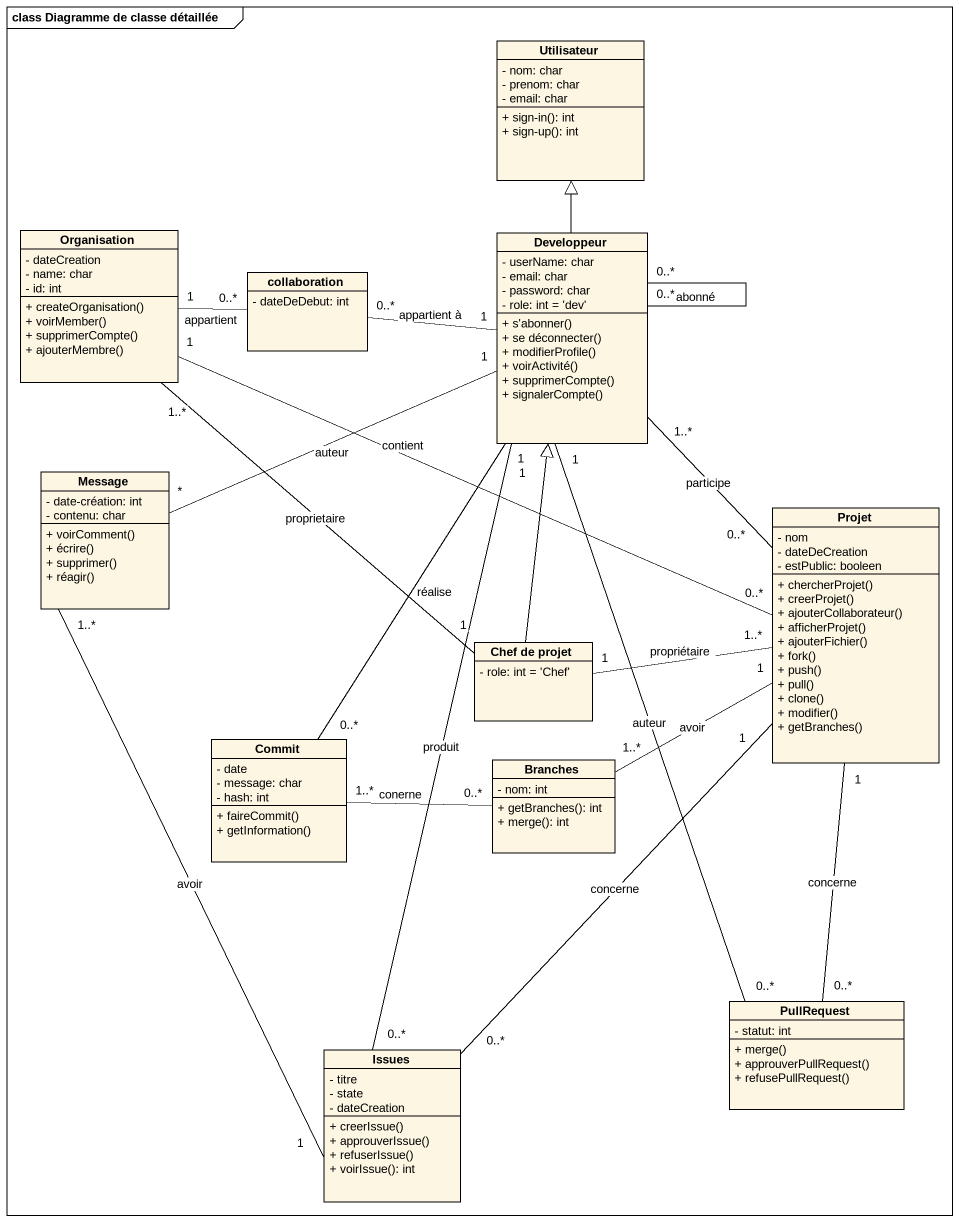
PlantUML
@startuml
mainframe class Diagramme de classe détaillée
hide circle
hide empty members
skinparam classAttributeIconSize 0
class Utilisateur {
  - nom: char
  - prenom: char
  - email: char
  + sign-in(): int
  + sign-up(): int
}
class Organisation {
  - dateCreation
  - name: char
  - id: int
  + createOrganisation()
  + voirMember()
  + supprimerCompte()
  + ajouterMembre()
}
class Developpeur {
  - userName: char
  - email: char
  - password: char
  - role: int = 'dev'
  + s'abonner()
  + se déconnecter()
  + modifierProfile()
  + voirActivité()
  + supprimerCompte()
  + signalerCompte()
}
class collaboration {
  - dateDeDebut: int
}
class Message {
  - date-création: int
  - contenu: char
  + voirComment()
  + écrire()
  + supprimer()
  + réagir()
}
class Projet {
  - nom
  - dateDeCreation
  - estPublic: booleen
  + chercherProjet()
  + creerProjet()
  + ajouterCollaborateur()
  + afficherProjet()
  + ajouterFichier()
  + fork()
  + push()
  + pull()
  + clone()
  + modifier()
  + getBranches()
}
class "Chef de projet" as Chef_de_projet {
  - role: int = 'Chef'
}
class Commit {
  - date
  - message: char
  - hash: int
  + faireCommit()
  + getInformation()
}
class Branches {
  - nom: int
  + getBranches(): int
  + merge(): int
}
class PullRequest {
  - statut: int
  + merge()
  + approuverPullRequest()
  + refusePullRequest()
}
class Issues {
  - titre
  - state
  - dateCreation
  + creerIssue()
  + approuverIssue()
  + refuserIssue()
  + voirIssue(): int
}
Organisation "1" -right- "0..*" Projet : contient
Developpeur -up-|> Utilisateur
Developpeur "0..*" -- "0..*" Developpeur : abonné
Developpeur "1" -left- "0..*" collaboration : appartient à
Developpeur "1..*" -- "0..*" Projet : participe
Developpeur "1" -- "0..*" Commit : réalise
collaboration "0..*" -left- "1" Organisation : appartient
Message "*" -right- "1" Developpeur : auteur
Message "1..*" -- "1" Issues : avoir
Chef_de_projet "1" -up- "1..*" Organisation : proprietaire
Chef_de_projet -up-|> Developpeur
Chef_de_projet "1" -right- "1..*" Projet : propriétaire
Commit "1..*" -right- "0..*" Branches : conerne
Branches "1..*" -right- "1" Projet : avoir
PullRequest "0..*" -up- "1" Developpeur : auteur
PullRequest "0..*" -up- "1" Projet : concerne
Issues "0..*" -up- "1" Developpeur : produit
Issues "0..*" -up- "1" Projet : concerne
@enduml
